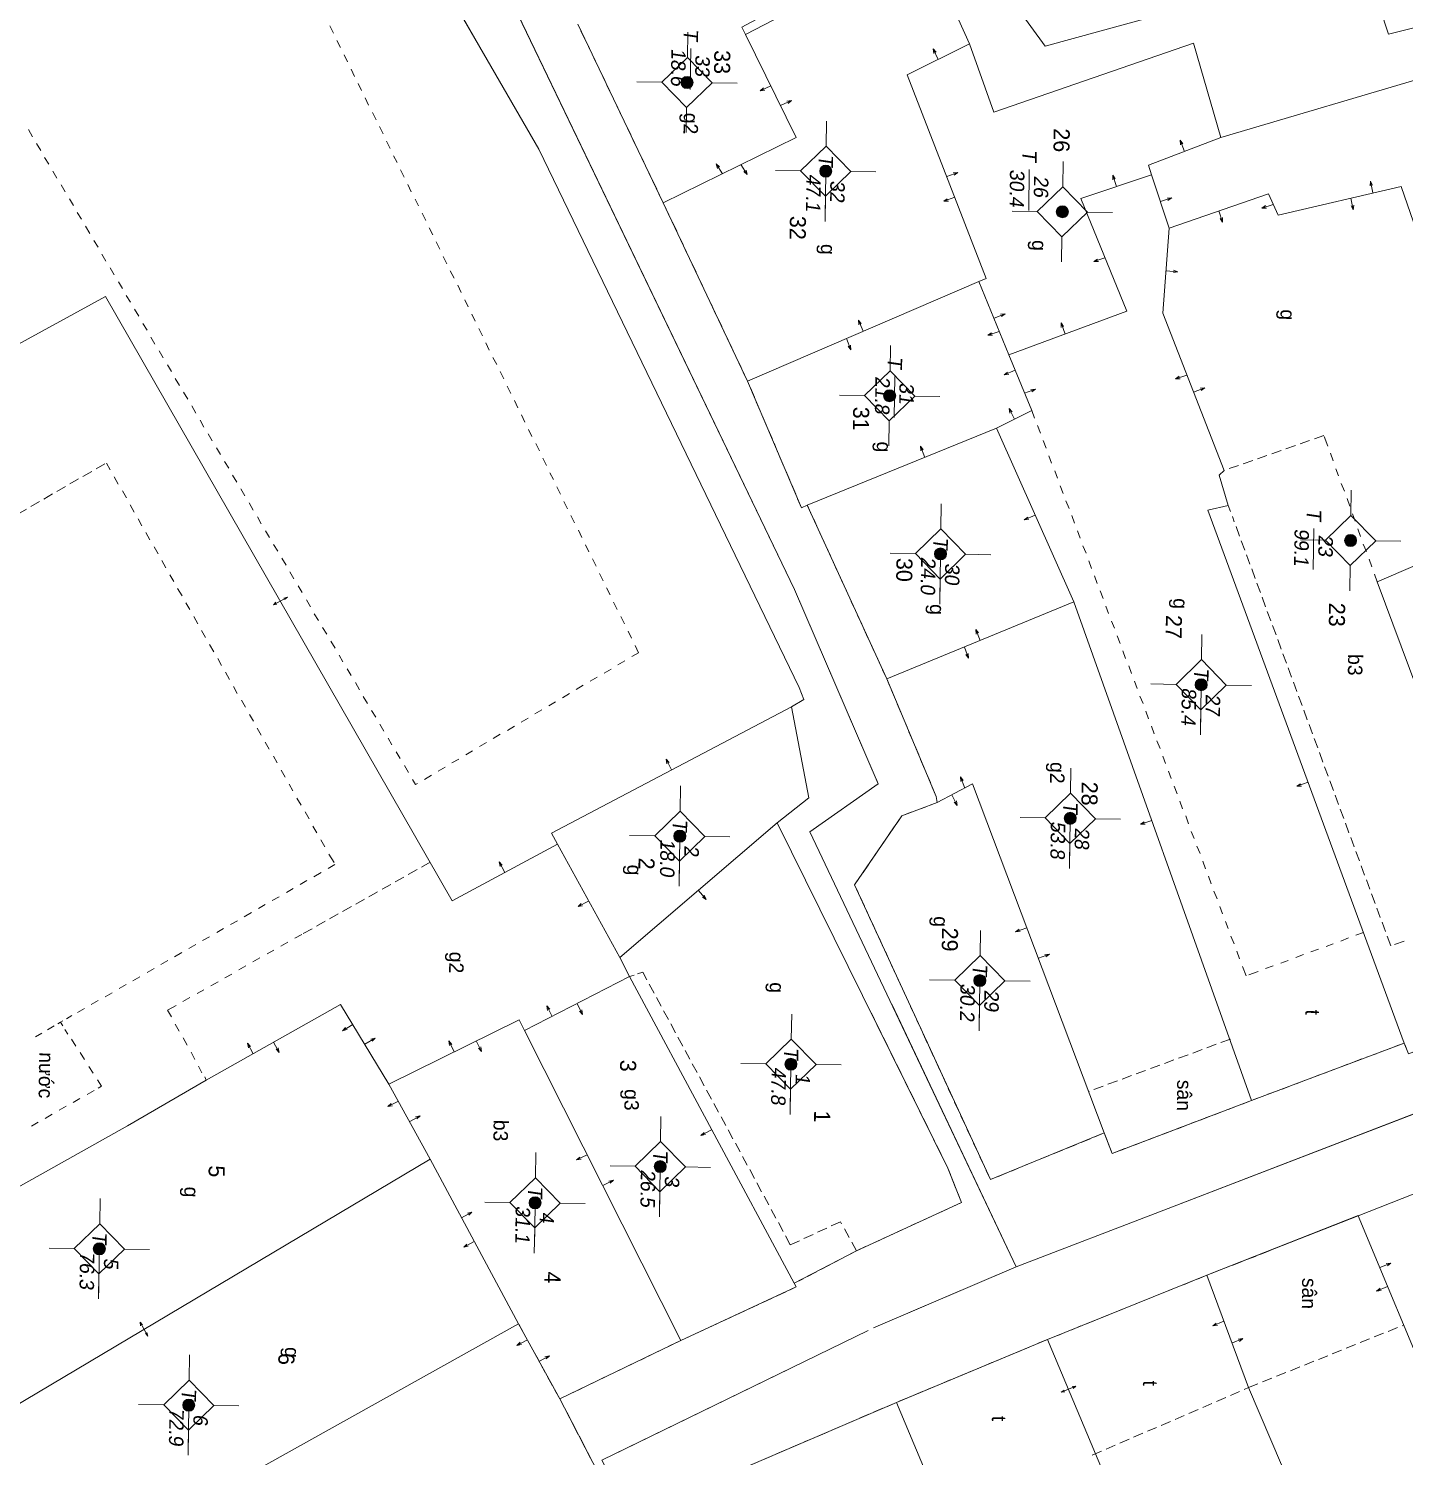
# Model space of a CAD drawing. Extents: x 601689 to 602595, y 1189742 to 1190763.
# Drawn here: x 602257.36 to 602291.62, y 1190075.07 to 1190110.62 of the extents above; entities that cross this region are included whole.
import ezdxf
from ezdxf.enums import TextEntityAlignment as Align

# ---------------------------------------------------------------- set-up
doc = ezdxf.new("R2010")
doc.units = 0
doc.header["$MEASUREMENT"] = 0
doc.linetypes.add('HIDDEN', pattern=[0.375, 0.25, -0.125])
for name, color, linetype in [('10', 250, 'Continuous'), ('11', 7, 'Continuous'), ('13', 7, 'Continuous'), ('14', 7, 'Continuous'), ('15', 7, 'Continuous'), ('16', 7, 'Continuous'), ('22', 7, 'Continuous'), ('25', 7, 'Continuous'), ('53', 7, 'Continuous'), ('57', 7, 'Continuous')]:
    doc.layers.add(name, color=color, linetype=linetype)
doc.styles.add('TXT', font='vnshx.shx')

# ---------------------------------------------------------------- blocks, each defined once
blk = doc.blocks.new('NH3R')
at = {"layer": '16', "color": 7, "linetype": 'Continuous', "lineweight": 0}
for p, q in [((0, 0), (0.297, -0.005)), ((0.297, -0.005), (0.186, 0.031)), ((0.297, -0.005), (0.189, -0.033))]:
    blk.add_line(p, q, dxfattribs=at)
blk = doc.blocks.new('*M582582582582')
at = {"layer": '13', "color": 3, "linetype": 'Continuous', "lineweight": 0}
blk.add_line((602740.038, 1189957.718), (602741.058, 1189957.718), dxfattribs=at)
at = {"layer": '13', "color": 3, "linetype": 'Continuous', "lineweight": 0, "style": 'TXT', "oblique": 7.6055}
for s, p in [('23', (602740.188, 1189958.018)), ('99.1', (602740.038, 1189957.418))]:
    blk.add_text(s, height=0.36, dxfattribs=at).set_placement(p, align=Align.MIDDLE_LEFT)
blk.add_text('T', height=0.36, dxfattribs=at).set_placement((602739.841, 1189957.718), align=Align.MIDDLE_RIGHT)
blk = doc.blocks.new('*M584584584584')
at = {"layer": '13', "color": 3, "linetype": 'Continuous', "lineweight": 0}
blk.add_line((602743.683, 1189954.05), (602744.703, 1189954.05), dxfattribs=at)
at = {"layer": '13', "color": 3, "linetype": 'Continuous', "lineweight": 0, "style": 'TXT', "oblique": 7.6055}
blk.add_text('T', height=0.36, dxfattribs=at).set_placement((602743.486, 1189954.05), align=Align.MIDDLE_RIGHT)
for s, p in [('27', (602743.833, 1189954.35)), ('85.4', (602743.683, 1189953.75))]:
    blk.add_text(s, height=0.36, dxfattribs=at).set_placement(p, align=Align.MIDDLE_LEFT)
blk = doc.blocks.new('*M589589589589')
at = {"layer": '13', "color": 3, "linetype": 'Continuous', "lineweight": 0}
blk.add_line((602747.057, 1189950.838), (602748.077, 1189950.838), dxfattribs=at)
at = {"layer": '13', "color": 3, "linetype": 'Continuous', "lineweight": 0, "style": 'TXT', "oblique": 7.6055}
blk.add_text('T', height=0.36, dxfattribs=at).set_placement((602746.86, 1189950.838), align=Align.MIDDLE_RIGHT)
for s, p in [('28', (602747.207, 1189951.138)), ('53.8', (602747.057, 1189950.538))]:
    blk.add_text(s, height=0.36, dxfattribs=at).set_placement(p, align=Align.MIDDLE_LEFT)
blk = doc.blocks.new('*M591591591591')
at = {"layer": '13', "color": 3, "linetype": 'Continuous', "lineweight": 0}
blk.add_line((602731.957, 1189950.422), (602732.977, 1189950.422), dxfattribs=at)
at = {"layer": '13', "color": 3, "linetype": 'Continuous', "lineweight": 0, "style": 'TXT', "oblique": 7.6055}
for s, p in [('26', (602732.107, 1189950.722)), ('30.4', (602731.957, 1189950.122))]:
    blk.add_text(s, height=0.36, dxfattribs=at).set_placement(p, align=Align.MIDDLE_LEFT)
blk.add_text('T', height=0.36, dxfattribs=at).set_placement((602731.76, 1189950.422), align=Align.MIDDLE_RIGHT)
blk = doc.blocks.new('*M592592592592')
at = {"layer": '13', "color": 3, "linetype": 'Continuous', "lineweight": 0}
blk.add_line((602751.129, 1189948.645), (602752.149, 1189948.645), dxfattribs=at)
at = {"layer": '13', "color": 3, "linetype": 'Continuous', "lineweight": 0, "style": 'TXT', "oblique": 7.6055}
for s, p in [('29', (602751.279, 1189948.945)), ('30.2', (602751.129, 1189948.345))]:
    blk.add_text(s, height=0.36, dxfattribs=at).set_placement(p, align=Align.MIDDLE_LEFT)
blk.add_text('T', height=0.36, dxfattribs=at).set_placement((602750.932, 1189948.645), align=Align.MIDDLE_RIGHT)
blk = doc.blocks.new('*M594594594594')
at = {"layer": '13', "color": 3, "linetype": 'Continuous', "lineweight": 0}
blk.add_line((602740.521, 1189947.511), (602741.541, 1189947.511), dxfattribs=at)
at = {"layer": '13', "color": 3, "linetype": 'Continuous', "lineweight": 0, "style": 'TXT', "oblique": 7.6055}
for s, p in [('30', (602740.671, 1189947.811)), ('24.0', (602740.521, 1189947.211))]:
    blk.add_text(s, height=0.36, dxfattribs=at).set_placement(p, align=Align.MIDDLE_LEFT)
blk.add_text('T', height=0.36, dxfattribs=at).set_placement((602740.324, 1189947.511), align=Align.MIDDLE_RIGHT)
blk = doc.blocks.new('*M596596596596')
at = {"layer": '13', "color": 3, "linetype": 'Continuous', "lineweight": 0}
blk.add_line((602736.601, 1189946.188), (602737.621, 1189946.188), dxfattribs=at)
at = {"layer": '13', "color": 3, "linetype": 'Continuous', "lineweight": 0, "style": 'TXT', "oblique": 7.6055}
blk.add_text('T', height=0.36, dxfattribs=at).set_placement((602736.404, 1189946.188), align=Align.MIDDLE_RIGHT)
for s, p in [('31', (602736.751, 1189946.488)), ('21.8', (602736.601, 1189945.888))]:
    blk.add_text(s, height=0.36, dxfattribs=at).set_placement(p, align=Align.MIDDLE_LEFT)
blk = doc.blocks.new('*M598598598598')
at = {"layer": '13', "color": 3, "linetype": 'Continuous', "lineweight": 0}
blk.add_line((602731.033, 1189944.515), (602732.053, 1189944.515), dxfattribs=at)
at = {"layer": '13', "color": 3, "linetype": 'Continuous', "lineweight": 0, "style": 'TXT', "oblique": 7.6055}
for s, p in [('32', (602731.183, 1189944.815)), ('47.1', (602731.033, 1189944.215))]:
    blk.add_text(s, height=0.36, dxfattribs=at).set_placement(p, align=Align.MIDDLE_LEFT)
blk.add_text('T', height=0.36, dxfattribs=at).set_placement((602730.836, 1189944.515), align=Align.MIDDLE_RIGHT)
blk = doc.blocks.new('*M604604604604')
at = {"layer": '13', "color": 3, "linetype": 'Continuous', "lineweight": 0}
blk.add_line((602728.873, 1189941.028), (602729.893, 1189941.028), dxfattribs=at)
at = {"layer": '13', "color": 3, "linetype": 'Continuous', "lineweight": 0, "style": 'TXT', "oblique": 7.6055}
for s, p in [('33', (602729.023, 1189941.328)), ('18.6', (602728.873, 1189940.728))]:
    blk.add_text(s, height=0.36, dxfattribs=at).set_placement(p, align=Align.MIDDLE_LEFT)
blk.add_text('T', height=0.36, dxfattribs=at).set_placement((602728.676, 1189941.028), align=Align.MIDDLE_RIGHT)
blk = doc.blocks.new('CENTRD')
at = {"layer": '11', "linetype": 'Continuous', "lineweight": 0}
h = blk.add_hatch(color=2, dxfattribs=at)
edge = h.paths.add_edge_path()
edge.add_arc((0, 0), 0.15, 0, 360)
at = {"layer": '11', "color": 2, "linetype": 'Continuous', "lineweight": 0}
for p, q in [((0, 1.25), (0, 0.625)), ((0, 0.625), (-0.625, 0)), ((0.625, 0), (0, 0.625)), ((-0.625, 0), (-1.25, 0)), ((-0.625, 0), (0, -0.625)), ((0, -0.625), (0.625, 0)), ((1.25, 0), (0.625, 0)), ((0, -0.625), (0, -1.25))]:
    blk.add_line(p, q, dxfattribs=at)
blk.add_circle((0, 0), 0.15, dxfattribs=at)
blk = doc.blocks.new('NH3')
at = {"layer": '16', "color": 7, "linetype": 'Continuous', "lineweight": 0}
for p, q in [((-0.199, -0.002), (-0.113, 0.021)), ((0.197, -0.012), (0.107, 0.015)), ((-0.199, -0.002), (0.197, -0.012)), ((-0.199, -0.002), (-0.116, -0.035)), ((0.197, -0.012), (0.104, -0.027))]:
    blk.add_line(p, q, dxfattribs=at)
blk = doc.blocks.new('*M789789789789')
at = {"layer": '13', "color": 3, "linetype": 'Continuous', "lineweight": 0}
blk.add_line((602753.28, 1189943.972), (602754.3, 1189943.972), dxfattribs=at)
at = {"layer": '13', "color": 3, "linetype": 'Continuous', "lineweight": 0, "style": 'TXT', "oblique": 7.6055}
for s, p in [('1', (602753.43, 1189944.272)), ('47.8', (602753.28, 1189943.672))]:
    blk.add_text(s, height=0.36, dxfattribs=at).set_placement(p, align=Align.MIDDLE_LEFT)
blk.add_text('T', height=0.36, dxfattribs=at).set_placement((602753.083, 1189943.972), align=Align.MIDDLE_RIGHT)
blk = doc.blocks.new('*M790790790790')
at = {"layer": '13', "color": 3, "linetype": 'Continuous', "lineweight": 0}
blk.add_line((602747.641, 1189941.122), (602748.661, 1189941.122), dxfattribs=at)
at = {"layer": '13', "color": 3, "linetype": 'Continuous', "lineweight": 0, "style": 'TXT', "oblique": 7.6055}
for s, p in [('2', (602747.791, 1189941.422)), ('18.0', (602747.641, 1189940.822))]:
    blk.add_text(s, height=0.36, dxfattribs=at).set_placement(p, align=Align.MIDDLE_LEFT)
blk.add_text('T', height=0.36, dxfattribs=at).set_placement((602747.444, 1189941.122), align=Align.MIDDLE_RIGHT)
blk = doc.blocks.new('*M791791791791')
at = {"layer": '13', "color": 3, "linetype": 'Continuous', "lineweight": 0}
blk.add_line((602755.877, 1189940.754), (602756.897, 1189940.754), dxfattribs=at)
at = {"layer": '13', "color": 3, "linetype": 'Continuous', "lineweight": 0, "style": 'TXT', "oblique": 7.6055}
for s, p in [('3', (602756.027, 1189941.054)), ('26.5', (602755.877, 1189940.454))]:
    blk.add_text(s, height=0.36, dxfattribs=at).set_placement(p, align=Align.MIDDLE_LEFT)
blk.add_text('T', height=0.36, dxfattribs=at).set_placement((602755.68, 1189940.754), align=Align.MIDDLE_RIGHT)
blk = doc.blocks.new('*M792792792792')
at = {"layer": '13', "color": 3, "linetype": 'Continuous', "lineweight": 0}
blk.add_line((602756.824, 1189937.65), (602757.844, 1189937.65), dxfattribs=at)
at = {"layer": '13', "color": 3, "linetype": 'Continuous', "lineweight": 0, "style": 'TXT', "oblique": 7.6055}
for s, p in [('4', (602756.974, 1189937.95)), ('31.1', (602756.824, 1189937.35))]:
    blk.add_text(s, height=0.36, dxfattribs=at).set_placement(p, align=Align.MIDDLE_LEFT)
blk.add_text('T', height=0.36, dxfattribs=at).set_placement((602756.627, 1189937.65), align=Align.MIDDLE_RIGHT)
blk = doc.blocks.new('*M795795795795')
at = {"layer": '13', "color": 3, "linetype": 'Continuous', "lineweight": 0}
blk.add_line((602761.986, 1189929.1), (602763.006, 1189929.1), dxfattribs=at)
at = {"layer": '13', "color": 3, "linetype": 'Continuous', "lineweight": 0, "style": 'TXT', "oblique": 7.6055}
for s, p in [('6', (602762.136, 1189929.4)), ('72.9', (602761.986, 1189928.8))]:
    blk.add_text(s, height=0.36, dxfattribs=at).set_placement(p, align=Align.MIDDLE_LEFT)
blk.add_text('T', height=0.36, dxfattribs=at).set_placement((602761.789, 1189929.1), align=Align.MIDDLE_RIGHT)
blk = doc.blocks.new('*M796796796796')
at = {"layer": '13', "color": 3, "linetype": 'Continuous', "lineweight": 0}
blk.add_line((602758.125, 1189926.817), (602759.145, 1189926.817), dxfattribs=at)
at = {"layer": '13', "color": 3, "linetype": 'Continuous', "lineweight": 0, "style": 'TXT', "oblique": 7.6055}
for s, p in [('5', (602758.275, 1189927.117)), ('76.3', (602758.125, 1189926.517))]:
    blk.add_text(s, height=0.36, dxfattribs=at).set_placement(p, align=Align.MIDDLE_LEFT)
blk.add_text('T', height=0.36, dxfattribs=at).set_placement((602757.928, 1189926.817), align=Align.MIDDLE_RIGHT)

msp = doc.modelspace()

# ---------------------------------------------------------------- linework, layer by layer
at = {"layer": '10', "color": 7, "linetype": 'Continuous', "lineweight": 0}
for p, q in [((602273.165, 1190106.284), (602271.036, 1190110.734)), ((602292.661, 1190109.567), (602287.048, 1190107.914)), ((602285.767, 1190105.651), (602285.325, 1190106.978)), ((602275.264, 1190101.845), (602273.165, 1190106.284)), ((602281.029, 1190104.326), (602275.264, 1190101.845)), ((602281.774, 1190102.496), (602281.029, 1190104.326)), ((602276.752, 1190098.754), (602281.468, 1190100.67)), ((602283.389, 1190096.344), (602281.468, 1190100.67)), ((602278.733, 1190094.427), (602276.752, 1190098.754)), ((602278.733, 1190094.427), (602283.389, 1190096.344)), ((602287.819, 1190083.932), (602283.389, 1190096.344)), ((602276.003, 1190090.845), (602272.087, 1190087.488)), ((602270.536, 1190090.31), (602272.087, 1190087.488)), ((602272.087, 1190087.488), (602272.321, 1190087.015)), ((602272.321, 1190087.015), (602269.712, 1190085.67)), ((602276.427, 1190079.378), (602272.321, 1190087.015)), ((602273.607, 1190077.957), (602269.712, 1190085.67)), ((602291.619, 1190085.36), (602287.819, 1190083.932)), ((602266.334, 1190084.337), (602267.359, 1190082.472)), ((602294.271, 1190082.553), (602290.47, 1190081.055)), ((602253.131, 1190074.007), (602267.359, 1190082.472)), ((602267.359, 1190082.472), (602269.562, 1190078.372)), ((602286.7, 1190079.577), (602290.47, 1190081.055)), ((602290.47, 1190081.055), (602297.828, 1190063.414)), ((602286.7, 1190079.577), (602282.737, 1190077.981)), ((602269.562, 1190078.372), (602255.212, 1190070.368)), ((602270.586, 1190076.498), (602269.562, 1190078.372)), ((602270.586, 1190076.498), (602273.607, 1190077.957)), ((602282.737, 1190077.981), (602278.976, 1190076.413)), ((602282.737, 1190077.981), (602289.971, 1190060.702)), ((602271.532, 1190074.695), (602270.586, 1190076.498)), ((602278.976, 1190076.413), (602275.022, 1190074.717))]:
    msp.add_line(p, q, dxfattribs=at)
for points in [[(602276.363, 1190093.73), (602276.666, 1190093.915), (602276.55, 1190094.217), (602270.063, 1190107.617), (602266.029, 1190114.623), (602264.569, 1190119.042), (602261.689, 1190124.153), (602259.79, 1190126.379), (602255.275, 1190130.341), (602253.138, 1190132.12)], [(602290.129, 1190113.822), (602285.171, 1190111.78), (602285.47, 1190110.946), (602282.679, 1190110.184), (602279.371, 1190114.729)], [(602297.034, 1190111.947), (602291.224, 1190110.487), (602290.129, 1190113.822)], [(602275.213, 1190110.476), (602277.087, 1190111.451), (602278.078, 1190111.628), (602279.81, 1190112.414), (602280.789, 1190110.24)], [(602275.478, 1190110.853), (602275.125, 1190110.657), (602275.213, 1190110.476)], [(602275.213, 1190110.476), (602276.478, 1190107.908), (602273.165, 1190106.284)], [(602280.789, 1190110.24), (602279.239, 1190109.471), (602281.21, 1190104.403), (602281.029, 1190104.326)], [(602280.789, 1190110.24), (602281.397, 1190108.541), (602286.37, 1190110.263), (602287.048, 1190107.914)], [(602285.325, 1190106.978), (602285.249, 1190107.219), (602287.048, 1190107.914)], [(602285.325, 1190106.978), (602283.567, 1190106.391), (602284.709, 1190103.585), (602281.774, 1190102.496)], [(602285.767, 1190105.651), (602288.239, 1190106.507), (602288.481, 1190105.974), (602291.542, 1190106.693), (602293.119, 1190102.13), (602292.276, 1190101.861), (602293.724, 1190098.042)], [(602285.767, 1190105.651), (602285.608, 1190103.533), (602287.135, 1190099.622), (602287.013, 1190099.504), (602287.232, 1190098.751), (602286.73, 1190098.628), (602291.619, 1190085.36)], [(602270.536, 1190090.31), (602267.906, 1190088.906), (602259.273, 1190103.955), (602238.959, 1190092.833), (602235.217, 1190090.534), (602221.749, 1190081.908)], [(602281.468, 1190100.67), (602282.345, 1190101.109), (602281.774, 1190102.496)], [(602276.752, 1190098.754), (602276.611, 1190098.687), (602275.264, 1190101.845)], [(602293.724, 1190098.042), (602290.947, 1190096.85), (602292.346, 1190093.09)], [(602279.991, 1190091.35), (602279.963, 1190091.5), (602278.733, 1190094.427)], [(602276.363, 1190093.73), (602270.38, 1190090.591), (602270.536, 1190090.31)], [(602276.003, 1190090.845), (602276.792, 1190091.464), (602276.363, 1190093.73)], [(602279.991, 1190091.35), (602280.867, 1190091.818), (602284.148, 1190083.122)], [(602284.148, 1190083.122), (602281.312, 1190081.961), (602277.932, 1190089.298), (602279.106, 1190091.021), (602279.991, 1190091.35)], [(602276.427, 1190079.378), (602277.978, 1190080.187), (602280.594, 1190081.391), (602280.256, 1190082.246), (602276.003, 1190090.845)], [(602250.89, 1190078.298), (602259.819, 1190083.296), (602261.785, 1190084.439), (602265.131, 1190086.323), (602266.334, 1190084.337)], [(602294.872, 1190086.275), (602291.725, 1190085.089), (602291.619, 1190085.36)], [(602269.712, 1190085.67), (602269.576, 1190085.942), (602266.334, 1190084.337)], [(602287.819, 1190083.932), (602284.342, 1190082.61), (602284.148, 1190083.122)], [(602273.607, 1190077.957), (602276.475, 1190079.287), (602276.427, 1190079.378)], [(602286.7, 1190079.577), (602287.741, 1190076.783), (602293.807, 1190062.569)], [(602278.976, 1190076.413), (602285.483, 1190060.893), (602286.337, 1190058.941)]]:
    msp.add_lwpolyline(points, dxfattribs=at)
at = {"layer": '14', "color": 6, "linetype": 'HIDDEN', "lineweight": 0}
for p, q in [((602264.953, 1190110.507), (602264.865, 1190110.688)), ((602265.127, 1190110.154), (602265.04, 1190110.326)), ((602265.303, 1190109.792), (602265.215, 1190109.973)), ((602265.478, 1190109.43), (602265.391, 1190109.611)), ((602265.653, 1190109.078), (602265.566, 1190109.259)), ((602265.828, 1190108.715), (602265.74, 1190108.896)), ((602266.013, 1190108.352), (602265.926, 1190108.534)), ((602266.188, 1190108), (602266.101, 1190108.181)), ((602257.457, 1190107.93), (602257.359, 1190108.111)), ((602266.363, 1190107.637), (602266.276, 1190107.819)), ((602257.662, 1190107.587), (602257.555, 1190107.758)), ((602266.539, 1190107.286), (602266.45, 1190107.456)), ((602257.867, 1190107.245), (602257.76, 1190107.415)), ((602266.714, 1190106.923), (602266.626, 1190107.104)), ((602258.062, 1190106.902), (602257.965, 1190107.073)), ((602258.269, 1190106.559), (602258.17, 1190106.73)), ((602266.888, 1190106.561), (602266.801, 1190106.742)), ((602258.474, 1190106.216), (602258.376, 1190106.387)), ((602267.073, 1190106.208), (602266.986, 1190106.379)), ((602258.679, 1190105.873), (602258.571, 1190106.044)), ((602267.249, 1190105.845), (602267.162, 1190106.026)), ((602258.884, 1190105.52), (602258.776, 1190105.701)), ((602267.424, 1190105.483), (602267.336, 1190105.664)), ((602259.09, 1190105.178), (602258.982, 1190105.349)), ((602267.599, 1190105.13), (602267.511, 1190105.311)), ((602259.285, 1190104.835), (602259.187, 1190105.006)), ((602267.775, 1190104.768), (602267.686, 1190104.95)), ((602259.49, 1190104.492), (602259.392, 1190104.663)), ((602259.695, 1190104.149), (602259.597, 1190104.32)), ((602267.959, 1190104.406), (602267.862, 1190104.587)), ((602259.901, 1190103.806), (602259.793, 1190103.977)), ((602268.134, 1190104.053), (602268.047, 1190104.234)), ((602260.106, 1190103.464), (602259.998, 1190103.634)), ((602268.309, 1190103.691), (602268.222, 1190103.872)), ((602260.311, 1190103.111), (602260.203, 1190103.282)), ((602268.485, 1190103.338), (602268.397, 1190103.509)), ((602260.507, 1190102.768), (602260.408, 1190102.939)), ((602268.66, 1190102.975), (602268.572, 1190103.157)), ((602260.712, 1190102.425), (602260.614, 1190102.596)), ((602268.834, 1190102.614), (602268.747, 1190102.795)), ((602260.917, 1190102.082), (602260.819, 1190102.253)), ((602269.02, 1190102.261), (602268.922, 1190102.433)), ((602261.122, 1190101.739), (602261.014, 1190101.91)), ((602269.195, 1190101.899), (602269.108, 1190102.08)), ((602261.328, 1190101.397), (602261.22, 1190101.568)), ((602269.37, 1190101.536), (602269.282, 1190101.717)), ((602261.523, 1190101.044), (602261.425, 1190101.225)), ((602269.545, 1190101.183), (602269.457, 1190101.365)), ((602282.345, 1190101.109), (602282.412, 1190100.918)), ((602261.728, 1190100.701), (602261.63, 1190100.872)), ((602269.72, 1190100.821), (602269.632, 1190101.002)), ((602282.49, 1190100.736), (602282.557, 1190100.545)), ((602261.933, 1190100.358), (602261.835, 1190100.529)), ((602269.895, 1190100.469), (602269.808, 1190100.639)), ((602282.624, 1190100.364), (602282.701, 1190100.173)), ((602289.617, 1190100.488), (602287.135, 1190099.622)), ((602289.713, 1190100.227), (602289.617, 1190100.488)), ((602262.139, 1190100.015), (602262.041, 1190100.186)), ((602270.08, 1190100.106), (602269.993, 1190100.288)), ((602282.77, 1190099.982), (602282.837, 1190099.801)), ((602289.848, 1190099.855), (602289.78, 1190100.046)), ((602231.082, 1190083.58), (602259.296, 1190099.804)), ((602259.296, 1190099.804), (602259.393, 1190099.633)), ((602262.344, 1190099.673), (602262.236, 1190099.843)), ((602270.255, 1190099.744), (602270.167, 1190099.925)), ((602289.983, 1190099.483), (602289.915, 1190099.664)), ((602259.491, 1190099.461), (602259.588, 1190099.28)), ((602262.549, 1190099.33), (602262.441, 1190099.501)), ((602270.431, 1190099.391), (602270.343, 1190099.563)), ((602282.914, 1190099.61), (602282.982, 1190099.429)), ((602290.128, 1190099.101), (602290.05, 1190099.292)), ((602259.696, 1190099.108), (602259.794, 1190098.938)), ((602262.745, 1190098.987), (602262.647, 1190099.158)), ((602270.605, 1190099.029), (602270.518, 1190099.21)), ((602283.049, 1190099.238), (602283.126, 1190099.047)), ((602290.262, 1190098.729), (602290.195, 1190098.92)), ((602259.892, 1190098.766), (602259.989, 1190098.585)), ((602262.95, 1190098.634), (602262.853, 1190098.815)), ((602270.78, 1190098.666), (602270.693, 1190098.847)), ((602283.193, 1190098.866), (602283.272, 1190098.675)), ((602287.29, 1190098.6), (602287.232, 1190098.751)), ((602260.086, 1190098.413), (602260.184, 1190098.242)), ((602263.155, 1190098.291), (602263.057, 1190098.462)), ((602270.956, 1190098.315), (602270.868, 1190098.495)), ((602283.339, 1190098.494), (602283.406, 1190098.304)), ((602291.282, 1190087.784), (602287.339, 1190098.47)), ((602290.397, 1190098.357), (602290.329, 1190098.538)), ((602260.281, 1190098.071), (602260.38, 1190097.889)), ((602263.36, 1190097.948), (602263.263, 1190098.119)), ((602271.141, 1190097.952), (602271.054, 1190098.133)), ((602283.484, 1190098.113), (602283.551, 1190097.932)), ((602290.532, 1190097.975), (602290.465, 1190098.166)), ((602260.487, 1190097.718), (602260.585, 1190097.546)), ((602263.566, 1190097.606), (602263.458, 1190097.777)), ((602271.316, 1190097.589), (602271.228, 1190097.771)), ((602283.618, 1190097.741), (602283.696, 1190097.56)), ((602290.677, 1190097.603), (602290.6, 1190097.784)), ((602260.682, 1190097.375), (602260.78, 1190097.193)), ((602263.771, 1190097.263), (602263.664, 1190097.434)), ((602271.491, 1190097.237), (602271.403, 1190097.418)), ((602283.764, 1190097.369), (602283.831, 1190097.178)), ((602290.811, 1190097.222), (602290.744, 1190097.412)), ((602260.877, 1190097.022), (602260.975, 1190096.851)), ((602263.966, 1190096.92), (602263.869, 1190097.091)), ((602271.666, 1190096.874), (602271.579, 1190097.055)), ((602283.908, 1190096.996), (602283.976, 1190096.805)), ((602290.947, 1190096.85), (602290.88, 1190097.041)), ((602261.072, 1190096.68), (602261.181, 1190096.498)), ((602264.171, 1190096.577), (602264.074, 1190096.748)), ((602271.841, 1190096.522), (602271.754, 1190096.693)), ((602284.043, 1190096.624), (602284.12, 1190096.433)), ((602261.278, 1190096.327), (602261.376, 1190096.155)), ((602264.377, 1190096.224), (602264.28, 1190096.395)), ((602272.016, 1190096.159), (602271.929, 1190096.34)), ((602284.188, 1190096.242), (602284.256, 1190096.061)), ((602261.473, 1190095.984), (602261.571, 1190095.803)), ((602264.582, 1190095.882), (602264.475, 1190096.052)), ((602264.787, 1190095.539), (602264.68, 1190095.71)), ((602272.202, 1190095.797), (602272.113, 1190095.979)), ((602284.333, 1190095.87), (602284.4, 1190095.689)), ((602261.668, 1190095.631), (602261.766, 1190095.46)), ((602264.992, 1190095.196), (602264.885, 1190095.367)), ((602272.377, 1190095.445), (602272.289, 1190095.616)), ((602284.468, 1190095.499), (602284.545, 1190095.308)), ((602261.864, 1190095.288), (602261.972, 1190095.107)), ((602265.188, 1190094.853), (602265.091, 1190095.024)), ((602272.551, 1190095.082), (602272.38, 1190094.985)), ((602272.551, 1190095.082), (602272.464, 1190095.263)), ((602284.612, 1190095.127), (602284.681, 1190094.936)), ((602262.069, 1190094.936), (602262.167, 1190094.765)), ((602265.393, 1190094.51), (602265.296, 1190094.681)), ((602271.865, 1190094.671), (602271.695, 1190094.573)), ((602272.208, 1190094.877), (602272.037, 1190094.78)), ((602284.758, 1190094.755), (602284.825, 1190094.564)), ((602262.264, 1190094.593), (602262.362, 1190094.412)), ((602265.598, 1190094.157), (602265.501, 1190094.338)), ((602271.523, 1190094.476), (602271.342, 1190094.369)), ((602284.902, 1190094.373), (602284.97, 1190094.192)), ((602262.459, 1190094.241), (602262.557, 1190094.069)), ((602265.804, 1190093.815), (602265.696, 1190093.987)), ((602270.827, 1190094.066), (602270.656, 1190093.958)), ((602271.17, 1190094.271), (602270.999, 1190094.164)), ((602285.037, 1190094.001), (602285.114, 1190093.82)), ((602262.665, 1190093.897), (602262.763, 1190093.726)), ((602266.009, 1190093.472), (602265.902, 1190093.643)), ((602270.141, 1190093.655), (602269.97, 1190093.557)), ((602270.484, 1190093.86), (602270.313, 1190093.762)), ((602285.183, 1190093.629), (602285.25, 1190093.438)), ((602262.86, 1190093.545), (602262.958, 1190093.373)), ((602266.204, 1190093.129), (602266.107, 1190093.3)), ((602269.457, 1190093.255), (602269.285, 1190093.146)), ((602269.799, 1190093.45), (602269.628, 1190093.352)), ((602285.327, 1190093.256), (602285.394, 1190093.065)), ((602263.055, 1190093.202), (602263.153, 1190093.031)), ((602266.409, 1190092.786), (602266.312, 1190092.957)), ((602269.104, 1190093.049), (602268.932, 1190092.941)), ((602285.462, 1190092.884), (602285.539, 1190092.694)), ((602263.25, 1190092.85), (602263.349, 1190092.678)), ((602263.456, 1190092.507), (602263.554, 1190092.335)), ((602266.615, 1190092.443), (602266.517, 1190092.614)), ((602268.417, 1190092.639), (602268.246, 1190092.541)), ((602268.76, 1190092.844), (602268.589, 1190092.746)), ((602285.606, 1190092.503), (602285.675, 1190092.322)), ((602263.651, 1190092.154), (602263.748, 1190091.983)), ((602266.821, 1190092.101), (602266.723, 1190092.271)), ((602267.732, 1190092.228), (602267.561, 1190092.13)), ((602268.074, 1190092.434), (602267.904, 1190092.335)), ((602263.846, 1190091.811), (602263.944, 1190091.64)), ((602267.39, 1190092.033), (602267.218, 1190091.925)), ((602285.752, 1190092.131), (602285.819, 1190091.95)), ((602264.042, 1190091.458), (602264.149, 1190091.287)), ((602285.887, 1190091.759), (602285.964, 1190091.568)), ((602264.247, 1190091.116), (602264.344, 1190090.945)), ((602286.031, 1190091.387), (602286.098, 1190091.196)), ((602264.442, 1190090.763), (602264.539, 1190090.592)), ((602286.177, 1190091.015), (602286.244, 1190090.824)), ((602264.637, 1190090.421), (602264.734, 1190090.249)), ((602286.311, 1190090.633), (602286.389, 1190090.452)), ((602264.833, 1190090.068), (602264.999, 1190089.805)), ((602286.456, 1190090.261), (602286.533, 1190090.08)), ((602267.36, 1190089.863), (602264.165, 1190088.067)), ((602264.989, 1190089.805), (602264.818, 1190089.708)), ((602286.601, 1190089.89), (602286.669, 1190089.699)), ((602264.293, 1190089.405), (602264.122, 1190089.308)), ((602264.646, 1190089.61), (602264.465, 1190089.503)), ((602286.746, 1190089.517), (602286.813, 1190089.326)), ((602263.598, 1190089.004), (602263.427, 1190088.907)), ((602263.95, 1190089.209), (602263.779, 1190089.112)), ((602286.881, 1190089.145), (602286.958, 1190088.954)), ((602262.912, 1190088.614), (602262.731, 1190088.506)), ((602263.255, 1190088.809), (602263.084, 1190088.712)), ((602287.025, 1190088.763), (602287.094, 1190088.582)), ((602262.559, 1190088.408), (602262.388, 1190088.311)), ((602287.171, 1190088.391), (602287.238, 1190088.21)), ((602261.864, 1190088.009), (602261.693, 1190087.911)), ((602262.217, 1190088.213), (602262.045, 1190088.116)), ((602264.165, 1190088.067), (602263.993, 1190087.969)), ((602287.305, 1190088.019), (602287.383, 1190087.828)), ((602290.235, 1190087.98), (602290.044, 1190087.901)), ((602290.607, 1190088.114), (602290.416, 1190088.047)), ((602291.614, 1190087.901), (602291.282, 1190087.784)), ((602261.179, 1190087.617), (602260.997, 1190087.51)), ((602261.522, 1190087.812), (602261.35, 1190087.715)), ((602263.47, 1190087.676), (602263.298, 1190087.579)), ((602263.812, 1190087.871), (602263.641, 1190087.774)), ((602287.45, 1190087.647), (602287.517, 1190087.456)), ((602289.109, 1190087.565), (602288.918, 1190087.488)), ((602289.481, 1190087.699), (602289.29, 1190087.632)), ((602289.853, 1190087.834), (602289.672, 1190087.767)), ((602260.483, 1190087.217), (602260.311, 1190087.12)), ((602260.826, 1190087.413), (602260.654, 1190087.315)), ((602262.774, 1190087.286), (602262.593, 1190087.188)), ((602263.117, 1190087.481), (602262.946, 1190087.384)), ((602287.595, 1190087.265), (602287.682, 1190087.035)), ((602288.356, 1190087.285), (602288.165, 1190087.218)), ((602288.727, 1190087.419), (602288.546, 1190087.352)), ((602259.788, 1190086.817), (602259.617, 1190086.719)), ((602260.13, 1190087.012), (602259.958, 1190086.914)), ((602262.078, 1190086.885), (602261.897, 1190086.788)), ((602262.421, 1190087.08), (602262.25, 1190086.983)), ((602272.442, 1190087.053), (602272.321, 1190087.015)), ((602272.653, 1190087.13), (602272.522, 1190087.082)), ((602276.33, 1190080.34), (602272.653, 1190087.13)), ((602287.984, 1190087.14), (602287.682, 1190087.035)), ((602259.445, 1190086.611), (602259.264, 1190086.514)), ((602261.374, 1190086.494), (602261.202, 1190086.397)), ((602261.725, 1190086.69), (602261.555, 1190086.593)), ((602258.749, 1190086.221), (602258.578, 1190086.123)), ((602259.092, 1190086.417), (602258.921, 1190086.318)), ((602261.031, 1190086.299), (602260.819, 1190086.182)), ((602260.819, 1190086.182), (602260.916, 1190086.011)), ((602257.993, 1190085.791), (602257.833, 1190085.694)), ((602258.154, 1190085.879), (602258.084, 1190085.84)), ((602258.215, 1190085.918), (602258.154, 1190085.879)), ((602258.213, 1190085.788), (602258.154, 1190085.879)), ((602258.437, 1190086.045), (602258.306, 1190085.967)), ((602261.014, 1190085.83), (602261.111, 1190085.658)), ((602257.691, 1190085.606), (602257.53, 1190085.517)), ((602258.341, 1190085.586), (602258.262, 1190085.698)), ((602258.537, 1190085.284), (602258.429, 1190085.455)), ((602261.209, 1190085.487), (602261.307, 1190085.305)), ((602287.29, 1190085.459), (602283.762, 1190084.158)), ((602258.752, 1190084.95), (602258.644, 1190085.122)), ((602261.405, 1190085.135), (602261.502, 1190084.953)), ((602258.967, 1190084.608), (602258.859, 1190084.78)), ((602261.59, 1190084.782), (602261.677, 1190084.621)), ((602261.746, 1190084.52), (602261.785, 1190084.439)), ((602258.467, 1190083.884), (602258.639, 1190083.982)), ((602258.82, 1190084.08), (602258.992, 1190084.178)), ((602258.124, 1190083.689), (602258.296, 1190083.787)), ((602257.429, 1190083.288), (602257.6, 1190083.387)), ((602257.771, 1190083.484), (602257.943, 1190083.592)), ((602277.978, 1190080.187), (602277.675, 1190080.741)), ((602287.741, 1190076.783), (602291.613, 1190078.34)), ((602283.848, 1190075.096), (602287.741, 1190076.783))]:
    msp.add_line(p, q, dxfattribs=at)
for points in [[(602267.047, 1190091.828), (602266.996, 1190091.798), (602266.918, 1190091.92)], [(602259.092, 1190084.236), (602259.173, 1190084.285), (602259.075, 1190084.447)], [(602277.606, 1190080.862), (602277.577, 1190080.913), (602276.299, 1190080.32)]]:
    msp.add_lwpolyline(points, dxfattribs=at)
at = {"layer": '22', "color": 7, "linetype": 'HIDDEN', "lineweight": 0}
for p, q in [((602273.165, 1190106.284), (602271.036, 1190110.734)), ((602275.264, 1190101.845), (602273.165, 1190106.284)), ((602276.611, 1190098.687), (602275.264, 1190101.845)), ((602276.752, 1190098.754), (602276.611, 1190098.687)), ((602278.733, 1190094.427), (602276.752, 1190098.754)), ((602279.963, 1190091.5), (602278.733, 1190094.427)), ((602279.991, 1190091.35), (602279.963, 1190091.5)), ((602280.256, 1190082.246), (602278.349, 1190086.102)), ((602291.619, 1190085.36), (602287.819, 1190083.932)), ((602291.725, 1190085.089), (602291.619, 1190085.36)), ((602280.594, 1190081.391), (602280.256, 1190082.246)), ((602277.978, 1190080.187), (602280.594, 1190081.391)), ((602276.427, 1190079.378), (602277.978, 1190080.187)), ((602288.278, 1190080.195), (602286.7, 1190079.577)), ((602276.475, 1190079.287), (602276.427, 1190079.378)), ((602286.7, 1190079.577), (602282.737, 1190077.981)), ((602273.607, 1190077.957), (602276.475, 1190079.287)), ((602270.586, 1190076.498), (602273.607, 1190077.957)), ((602282.737, 1190077.981), (602278.976, 1190076.413)), ((602270.586, 1190076.498), (602271.532, 1190074.695)), ((602278.976, 1190076.413), (602275.022, 1190074.717))]:
    msp.add_line(p, q, dxfattribs=at)
for points in [[(602284.148, 1190083.122), (602281.312, 1190081.961), (602277.932, 1190089.298), (602279.106, 1190091.021), (602279.991, 1190091.35)], [(602284.148, 1190083.122), (602281.312, 1190081.961), (602279.224, 1190086.49)], [(602287.819, 1190083.932), (602284.342, 1190082.61), (602284.148, 1190083.122)], [(602286.905, 1190083.584), (602284.342, 1190082.61), (602284.148, 1190083.122)], [(602272.203, 1190073.326), (602271.532, 1190074.695), (602270.586, 1190076.498), (602269.562, 1190078.372)]]:
    msp.add_lwpolyline(points, dxfattribs=at)
at = {"layer": '25', "color": 7, "linetype": 'Continuous', "lineweight": 0}
for p, q in [((602270.063, 1190107.617), (602266.029, 1190114.623)), ((602276.55, 1190094.217), (602270.063, 1190107.617)), ((602276.666, 1190093.915), (602276.55, 1190094.217)), ((602276.363, 1190093.73), (602276.666, 1190093.915)), ((602276.792, 1190091.464), (602276.363, 1190093.73)), ((602276.003, 1190090.845), (602276.792, 1190091.464)), ((602280.256, 1190082.246), (602276.003, 1190090.845)), ((602294.271, 1190082.553), (602290.47, 1190081.055)), ((602280.594, 1190081.391), (602280.256, 1190082.246)), ((602277.978, 1190080.187), (602280.594, 1190081.391)), ((602290.47, 1190081.065), (602286.7, 1190079.577)), ((602277.827, 1190080.109), (602277.978, 1190080.187)), ((602286.7, 1190079.577), (602282.737, 1190077.981)), ((602282.737, 1190077.981), (602279.187, 1190076.5))]:
    msp.add_line(p, q, dxfattribs=at)
at = {"layer": '57', "color": 172, "linetype": 'Continuous', "lineweight": 0}
for p, q in [((602281.952, 1190079.792), (602278.401, 1190078.271)), ((602281.952, 1190079.792), (602278.401, 1190078.271)), ((602281.952, 1190079.792), (602279.276, 1190078.639)), ((602276.327, 1190077.259), (602271.877, 1190075.09))]:
    msp.add_line(p, q, dxfattribs=at)
for points in [[(602269.122, 1190111.86), (602276.434, 1190096.659), (602278.42, 1190092.052)], [(602269.442, 1190111.186), (602276.434, 1190096.659), (602278.517, 1190091.82), (602276.82, 1190090.624), (602281.952, 1190079.792), (602285.632, 1190081.202), (602295.193, 1190084.881)], [(602278.468, 1190091.941), (602278.517, 1190091.82), (602276.82, 1190090.624), (602281.952, 1190079.792), (602285.632, 1190081.202), (602287.572, 1190081.946)], [(602278.862, 1190086.326), (602281.952, 1190079.792), (602285.632, 1190081.202), (602295.303, 1190084.92)], [(602278.27, 1190078.202), (602271.635, 1190074.973), (602272.377, 1190073.543)]]:
    msp.add_lwpolyline(points, dxfattribs=at)

# ---------------------------------------------------------------- block references
at = {"layer": '11', "color": 2, "linetype": 'Continuous', "lineweight": 0, "rotation": 269.1680420500809}
for p in [(602273.757, 1190109.281), (602277.212, 1190107.071), (602283.105, 1190106.061), (602278.804, 1190101.479), (602290.283, 1190097.875), (602280.07, 1190097.54), (602286.562, 1190094.284), (602283.302, 1190090.957), (602273.578, 1190090.514), (602281.05, 1190086.917), (602276.346, 1190084.834), (602273.091, 1190082.284), (602269.973, 1190081.382), (602259.122, 1190080.238), (602261.349, 1190076.345)]:
    msp.add_blockref('CENTRD', p, dxfattribs=at)
at = {"layer": '13', "color": 3, "linetype": 'Continuous', "lineweight": 0, "rotation": 269.1680420500809}
for name, p in [('*M604604604604', (-578790.176, 1810053.277)), ('*M598598598598', (-578790.27, 1810052.359)), ('*M591591591591', (-578791.092, 1810053.489)), ('*M596596596596', (-578790.142, 1810052.917)), ('*M582582582582', (-578791.183, 1810052.732)), ('*M594594594594', (-578790.27, 1810052.359)), ('*M584584584584', (-578790.27, 1810052.359)), ('*M589589589589', (-578790.27, 1810052.359)), ('*M790790790790', (-578790.27, 1810052.359)), ('*M592592592592', (-578790.27, 1810052.359)), ('*M789789789789', (-578790.27, 1810052.359)), ('*M791791791791', (-578790.27, 1810052.359)), ('*M792792792792', (-578790.27, 1810052.359)), ('*M796796796796', (-578790.27, 1810052.359)), ('*M795795795795', (-578790.27, 1810052.359))]:
    msp.add_blockref(name, p, dxfattribs=at)
at = {"layer": '16', "color": 7, "linetype": 'Continuous', "lineweight": 0}
for name, p, rotation in [('NH3R', (602280.015, 1190109.85), 116.3699108435086), ('NH3R', (602286.143, 1190107.566), 111.1272012156282), ('NH3R', (602274.645, 1190107.004), 123.7886790590643), ('NH3R', (602275.098, 1190107.237), 303.7886790590643), ('NH3R', (602280.224, 1190106.938), 21.2460591671602), ('NH3R', (602284.451, 1190106.69), 108.4337367283816), ('NH3R', (602290.84, 1190106.532), 103.198785193595), ('NH3R', (602280.428, 1190106.425), 201.24605916716), ('NH3R', (602285.546, 1190106.315), 18.42133425305959), ('NH3R', (602290.288, 1190106.4), 283.1987851935951), ('NH3R', (602278.141, 1190103.086), 113.2904971236877), ('NH3R', (602281.928, 1190102.114), 203.9352629818272), ('NH3R', (602281.912, 1190100.894), 116.5608358498747), ('NH3R', (602282.429, 1190098.507), 203.9352629818272), ('NH3', (602263.629, 1190096.375), 29.82801872223137), ('NH3R', (602273.371, 1190092.161), 117.676570489695), ('NH3R', (602285.335, 1190090.906), 199.7126581481461), ('NH3R', (602271.306, 1190088.898), 208.8054701627939), ('NH3R', (602282.218, 1190088.229), 199.7126581481461), ('NH3R', (602265.434, 1190085.819), 211.1985390079861), ('NH3R', (602263.458, 1190085.386), 299.3910240708377), ('NH3R', (602265.737, 1190085.335), 31.19853900798634), ('NH3R', (602262.954, 1190085.093), 119.3910240708376), ('NH3R', (602266.568, 1190083.914), 208.255946089132), ('NH3R', (602274.369, 1190083.196), 208.255946089132), ('NH3R', (602268.46, 1190080.417), 208.255946089132), ('NH3R', (602291.012, 1190079.768), 23.11170354784162), ('NH3R', (602287.124, 1190078.432), 203.1117035478415), ('NH3R', (602269.787, 1190077.969), 208.255946089132), ('NH3R', (602287.326, 1190077.889), 23.11170354784162)]:
    msp.add_blockref(name, p, dxfattribs=dict(at, rotation=rotation))
for name, p, xscale, yscale, rotation in [('NH3R', (602275.846, 1190109.198), 1.000002368119625, 1.000002368119625, 206.2328050824226), ('NH3R', (602276.089, 1190108.704), 0.9999978766239448, 0.9999978766239448, 26.36394526446886), ('NH3R', (602287.003, 1190106.084), 1.000001626871247, 1.000001626871247, 289.1004077227907), ('NH3R', (602288.355, 1190106.246), 1.000001415451425, 1.000001415451425, 199.5141783277745), ('NH3R', (602284.167, 1190104.913), 1.000001647406072, 1.000001647406072, 199.328468264809), ('NH3R', (602285.683, 1190104.592), 1.000002100765901, 1.000002100765901, 355.7036138397303), ('NH3R', (602281.406, 1190103.411), 1.000001825388997, 1.000001825388997, 22.13793580262607), ('NH3R', (602283.171, 1190103.017), 0.9999977370538188, 0.9999977370538188, 110.4433310506499), ('NH3R', (602277.728, 1190102.902), 0.9999983119008992, 0.9999983119008992, 292.0957195488664), ('NH3R', (602281.531, 1190103.08), 1.000001647406072, 1.000001647406072, 199.328468264809), ('NH3R', (602286.207, 1190101.996), 1.000001647406072, 1.000001647406072, 199.328468264809), ('NH3R', (602282.16, 1190101.54), 1.000001825388997, 1.000001825388997, 22.13793580262607), ('NH3R', (602286.371, 1190101.573), 1.000001751912497, 1.000001751912497, 21.31799787521737), ('NH3R', (602279.679, 1190099.944), 0.9999987536395394, 0.9999987536395394, 112.3709066165014), ('NH3R', (602281.056, 1190095.386), 0.9999987536395394, 0.9999987536395394, 112.3709066165014), ('NH3R', (602280.664, 1190095.221), 0.9999983119008992, 0.9999983119008992, 292.0957195488664), ('NH3R', (602280.675, 1190091.711), 0.9999987536395394, 0.9999987536395394, 112.3709066165014), ('NH3R', (602289.228, 1190091.854), 1.000001834062627, 1.000001834062627, 200.252675431849), ('NH3R', (602280.354, 1190091.544), 1.000001382491614, 1.000001382491614, 298.1003304224111), ('NH3R', (602269.217, 1190089.608), 1.000001382491614, 1.000001382491614, 118.1003304224111), ('NH3R', (602274.041, 1190089.161), 1.000002285470805, 1.000002285470805, 310.5983802585094), ('NH3R', (602282.508, 1190087.475), 1.000001107905982, 1.000001107905982, 20.67134191334851), ('NH3R', (602270.398, 1190086.021), 1.000001785436082, 1.000001785436082, 117.2710545314584), ('NH3R', (602271.021, 1190086.342), 1.000001785436082, 1.000001785436082, 297.2710545314585), ('NH3R', (602267.955, 1190085.145), 1.000001875067217, 1.000001875067217, 116.352129510362), ('NH3R', (602268.509, 1190085.417), 1.000001875067217, 1.000001875067217, 296.3521295103621), ('NH3R', (602266.851, 1190083.41), 1.000001743076235, 1.000001743076235, 28.79375538732983), ('NH3R', (602271.27, 1190082.579), 0.9999983619912932, 0.9999983619912932, 206.7876931463239), ('NH3R', (602271.66, 1190081.814), 0.9999983619912932, 0.9999983619912932, 26.78769314632396), ('NH3R', (602268.139, 1190081.012), 1.000001743076235, 1.000001743076235, 28.79375538732983), ('NH3R', (602291.206, 1190079.296), 0.9999985990315794, 0.9999985990315794, 202.6335867027878), ('NH3', (602260.24, 1190078.24), 0.9999973366013998, 0.9999973366013998, 300.7543772210776), ('NH3R', (602270.07, 1190077.435), 1.00000152025061, 1.00000152025061, 28.6563524447605), ('NH3', (602283.26, 1190076.735), 0.999998034473798, 0.999998034473798, 202.7351498045922)]:
    msp.add_blockref(name, p, dxfattribs=dict(at, xscale=xscale, yscale=yscale, rotation=rotation))

# ---------------------------------------------------------------- texts
at = {"layer": '15', "color": 7, "linetype": 'Continuous', "lineweight": 0, "style": 'TXT'}
for s, p in [('g2', (602273.856, 1190108.525)), ('g', (602282.533, 1190105.355)), ('g', (602277.272, 1190105.258)), ('g', (602288.719, 1190103.63)), ('g', (602278.664, 1190100.338)), ('g', (602286.05, 1190096.437)), ('g', (602279.989, 1190096.29)), ('b3', (602290.402, 1190095.047)), ('g2', (602282.985, 1190092.358)), ('g', (602272.449, 1190089.803)), ('g', (602280.082, 1190088.518)), ('g2', (602268.019, 1190087.634)), ('g', (602276, 1190086.874)), ('t', (602289.34, 1190086.192)), ('n%%173%%237c', (602257.804, 1190085.133)), ('s%%169n', (602286.146, 1190084.445)), ('g3', (602272.383, 1190084.214)), ('b3', (602269.122, 1190083.449)), ('g', (602261.418, 1190081.784)), ('s%%169n', (602289.259, 1190079.512)), ('g', (602263.924, 1190077.79)), ('t', (602285.294, 1190076.956)), ('t', (602281.531, 1190076.078))]:
    msp.add_text(s, height=0.36, rotation=269.2144, dxfattribs=at).set_placement(p, align=Align.MIDDLE_LEFT)
at = {"layer": '53', "color": 200, "linetype": 'Continuous', "lineweight": 0, "style": 'TXT'}
for s, p in [('33', (602274.637, 1190110.085)), ('26', (602283.091, 1190108.139)), ('32', (602276.521, 1190105.958)), ('31', (602278.096, 1190101.206)), ('30', (602279.174, 1190097.441)), ('23', (602289.949, 1190096.324)), ('27', (602285.885, 1190096.02)), ('28', (602283.788, 1190091.868)), ('2', (602272.751, 1190089.979)), ('29', (602280.308, 1190088.235)), ('3', (602272.292, 1190084.945)), ('1', (602277.125, 1190083.679)), ('5', (602262.046, 1190082.315)), ('4', (602270.41, 1190079.671)), ('6', (602263.782, 1190077.642))]:
    msp.add_text(s, height=0.4, rotation=269.2144, dxfattribs=at).set_placement(p, align=Align.MIDDLE_LEFT)

doc.saveas('drawing.dxf')
